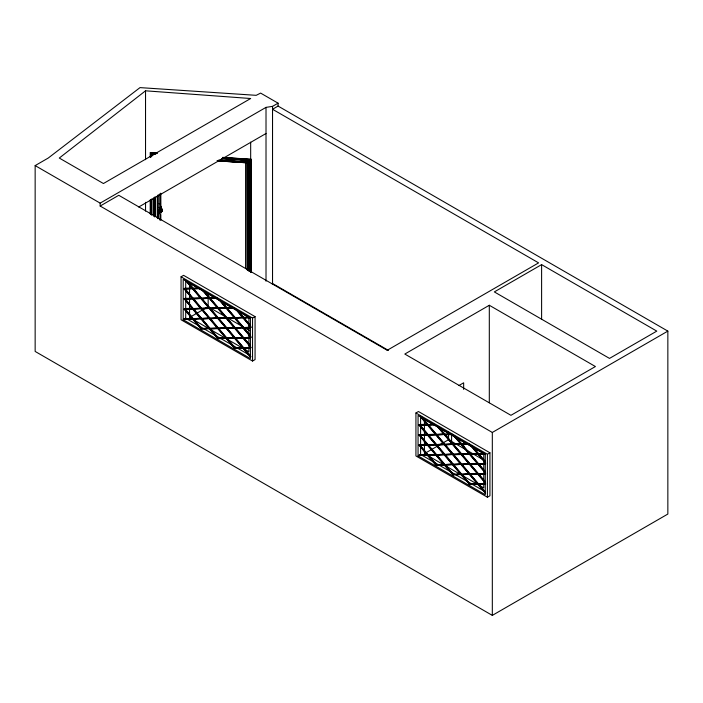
<?xml version="1.0" encoding="UTF-8"?>
<svg xmlns="http://www.w3.org/2000/svg" width="703" height="703" viewBox="0 0 703 703"><rect width="100%" height="100%" fill="white"/><g stroke="black" fill="none" stroke-linecap="round" stroke-linejoin="round"><path stroke-width="1.05" d="M160.592 207.394L160.662 206.304L160.706 206.823M160.706 211.383L160.636 212.482L160.565 193.914M160.785 207.411L160.864 206.313M160.899 211.401L160.829 212.491M161.602 209.485L161.62 209.072M161.611 209.406L161.637 209.055M150.354 157.05L150.38 152.516L156.954 152.955M157.534 218.659L159.783 207.49L159.783 193.861M158.316 218.712L160.565 207.543L159.001 207.438M159.59 219.969L160.565 215.144L160.565 219.468M217.693 160.908L247.228 162.824L217.702 160.838M251.103 272.421L251.129 159.282L222.658 157.367M161.602 209.099L161.224 211.55L161.593 209.766M162.402 209.125L162.006 211.603L162.428 209.195M272.325 283.95L272.536 283.494L388.46 350.419M247.887 270.084L248.062 162.147M250.04 271.209L250.04 160.363L250.813 159.686L250.813 272.43M247.21 162.894L247.5 269.978M145.539 90.81L59.289 158.052L103.429 183.527L250.672 98.517L145.539 90.81L145.539 159.678M161.163 211.418L161.962 211.462M35.15 165.6L48.226 158.052L140.002 87.611L256.208 95.327L260.62 93.095L278.072 103.174L278.072 106.074L667.85 331.113L667.85 514.051L492.32 615.389L35.15 351.438L35.15 165.6L100.16 203.132L266.015 107.374L272.536 106.364L278.072 103.174M100.16 203.132L100.16 206.032L118.763 195.293L387.371 350.366M278.072 106.074L272.536 109.264L538.595 262.878L387.212 350.279M138.719 207.007L266.015 133.508M181.058 276.797L183.58 275.339L255.066 316.614L255.066 359.584L252.544 361.043L181.058 319.768L181.058 276.797L252.544 318.072L255.066 316.614M193.764 299.452L201.137 308.142L200.645 308.432L184.204 289.047L184.696 288.327L192.736 288.142L188.044 282.606M184.204 289.047L184.696 288.327M185.047 288.748L193.097 298.23L192.604 298.52L184.555 289.038L193.097 288.564L201.137 298.046L184.204 298.713L192.244 308.626L184.204 309.25L192.244 318.731L192.736 318.45L184.696 308.538L192.736 308.345L184.696 298.432L201.137 298.046M184.204 288.617L192.736 288.142M185.9 280.515L192.604 288.415L198.123 288.01M184.555 289.038L193.097 288.564M205.522 293.098L209.547 297.844L201.005 298.318L192.965 288.836L198.483 288.432M184.204 298.713L184.696 298.432M184.204 299.144L184.696 298.863M184.555 299.135L201.497 298.459L184.555 299.135L192.604 308.617L200.645 308.432M192.244 298.529L192.736 298.239M192.604 298.951L193.097 298.661L185.364 289.548M201.005 298.318L209.547 297.844M201.366 298.74L209.898 298.265L217.948 307.747L209.406 308.222L201.366 298.74L209.898 298.265M184.204 308.819L184.696 308.538M184.204 309.25L184.696 308.969M193.097 308.766L201.137 318.248L192.604 318.723L184.555 309.241L192.095 308.793M202.701 290.216L209.406 298.116L215.935 297.685M222.324 302.8L226.348 307.545L217.807 308.019L209.766 298.538L217.297 298.09M192.604 308.617L201.137 308.142M192.965 309.039L201.497 308.564L192.965 309.039L201.005 318.521L209.547 318.046L202.165 309.355M201.497 308.134L193.457 298.652L192.965 298.942L201.005 308.424L209.547 307.94L202.165 299.25M201.366 308.837L209.898 308.362L201.366 308.837L209.406 318.318L217.948 317.844L210.575 309.153M184.555 319.347L193.097 318.863L192.604 319.153L184.204 318.925L192.736 318.45M183.193 319.724L250.409 358.53L250.409 318.116L183.193 279.311L183.193 319.724L185.715 318.266L250.092 355.428M220.637 301.148L189.555 283.204L189.555 317.466L208.158 306.719L249.609 330.647M201.005 308.424L209.547 307.94M209.406 308.222L217.948 307.747M209.766 308.643L218.299 308.169L209.766 308.643L217.807 318.125L226.348 317.642L218.976 308.951M192.604 318.723L201.137 318.248M192.965 319.144L201.497 318.67L209.547 328.152L201.005 328.626L192.965 319.144L201.497 318.67M217.807 308.019L226.348 307.545M218.167 308.441L226.709 307.967L234.749 317.448L226.217 317.923L218.167 308.441L226.709 307.967M201.005 318.521L209.547 318.046M201.366 318.942L209.898 318.468L217.948 327.95L209.406 328.424L201.366 318.942L209.898 318.468M219.512 299.917L226.217 307.817L232.737 307.396M238.458 311.719L243.15 317.246L234.617 317.721L226.568 308.239L234.099 307.791M209.406 318.318L217.948 317.844M209.766 318.74L218.299 318.266L209.766 318.74L217.807 328.222L226.348 327.747L218.976 319.057M217.807 318.125L226.348 317.642M200.645 328.635L209.898 328.573L201.366 329.048L192.604 319.153M218.167 318.547L226.709 318.064L218.167 318.547L226.217 328.02L234.749 327.545L227.377 318.854M201.005 328.626L209.547 328.152M201.366 329.048L201.858 328.758M226.217 317.923L234.749 317.448M226.568 318.345L235.11 317.87L243.15 327.352L234.617 327.826L226.568 318.345L235.11 317.87M218.299 328.371L226.348 337.853L217.807 338.328L209.766 328.846L217.297 328.398M234.617 317.721L243.15 317.246M251.059 327.431L243.018 327.624L234.969 318.143L243.51 317.668L250.883 326.359M217.807 328.222L226.348 327.747M218.167 328.644L226.709 328.169L218.167 328.644L226.217 338.125L234.749 337.651L227.377 328.96M236.313 309.619L243.018 317.519L248.537 317.115M234.969 318.143L243.51 317.668M250.751 326.631L243.379 317.941L250.909 317.492M226.217 328.02L234.749 327.545M226.568 328.442L235.11 327.967L226.568 328.442L234.617 337.923L243.15 337.449L235.777 328.758M234.617 327.826L243.15 327.352M209.406 328.855L217.455 338.336L226.709 338.275L234.749 347.757L243.51 347.976L250.883 356.667M234.969 328.248L243.51 327.765L234.969 328.248L243.018 337.73L251.059 337.537M217.807 338.328L226.348 337.853M217.455 338.336L218.659 338.459M243.018 327.624L250.549 327.176M250.751 336.737L243.379 328.046L250.909 327.589M226.217 338.125L234.749 337.651M218.167 338.749L226.709 338.275M226.568 338.547L235.11 338.073L243.15 347.554L234.617 348.029L226.568 338.547L235.11 338.073M234.617 337.923L242.148 337.475M234.969 338.345L243.51 337.871L234.969 338.345L243.018 347.827L251.059 347.634M243.018 337.73L250.549 337.273M250.751 346.843L243.379 338.152L250.909 337.695M226.217 338.556L234.257 348.038L234.749 347.757M234.617 348.029L243.15 347.554M234.257 348.038L235.461 348.17M243.018 347.827L250.549 347.379M234.969 348.451L243.51 347.976M250.751 356.939L243.379 348.249L250.909 347.8M541.609 264.618L494.332 291.912L609.51 358.407L656.787 331.113L541.609 264.618L541.609 319.39M489.306 305.269L404.814 354.048L510.932 415.315L595.423 366.535L489.306 305.269L489.306 402.757M458.91 385.534L463.655 382.801L463.655 389.357M415.93 412.977L418.452 411.519L489.938 452.794L489.938 495.773L487.416 497.232L415.93 455.957L415.93 412.977L487.416 454.252L489.938 452.794M419.568 424.515L436.018 444.331L435.517 444.612L419.076 425.227L419.568 424.515L426.607 424.348M419.076 425.227L419.568 424.946M419.928 424.937L427.969 434.419L427.477 434.7L419.427 425.218L426.967 424.77M420.772 416.694L427.477 424.603L432.995 424.199M437.714 426.123L444.419 434.023L435.878 434.498L427.837 425.016L434.357 424.594M420.236 435.834L427.609 444.524L427.116 444.814L419.076 434.902L435.008 434.252M419.076 435.333L419.568 434.621M435.517 444.612L427.477 444.806L419.427 435.324L435.368 434.674M427.116 434.709L427.609 434.428M427.477 435.131L427.969 434.849M435.878 434.498L444.419 434.023M436.238 434.92L444.771 434.445L452.82 443.927L444.278 444.401L436.238 434.92L444.771 434.445M443.769 464.78L436.018 464.534L427.969 455.052L419.076 455.324L427.116 454.911L419.076 445.008L427.609 444.524M419.076 445.43L419.568 444.718M419.427 445.421L427.969 444.946L419.427 445.421L427.477 454.903L436.018 454.428L428.637 445.737M437.574 426.405L444.278 434.305L450.808 433.874M454.516 435.825L461.221 443.725L452.688 444.199L444.639 434.726L452.17 434.269M427.477 444.806L436.018 444.331M427.837 445.227L436.37 444.753L427.837 445.227L435.878 454.709L444.419 454.226L437.046 445.535M436.37 444.322L428.329 434.841L427.837 435.122L435.878 444.604L444.419 444.129L436.37 434.647M436.238 445.025L444.771 444.551L452.82 454.033L444.278 454.507L436.238 445.025L444.771 444.551M419.076 455.105L426.607 454.656M418.065 455.904L485.281 494.71L485.281 454.305L418.065 415.499L418.065 455.904L420.587 454.446L484.965 491.617M419.427 455.526L426.967 455.078M424.427 453.646L483.769 487.908L483.769 453.646L424.427 419.383L424.427 453.646L448.567 439.709L483.418 459.832M435.878 444.604L444.419 444.129M444.278 444.401L452.82 443.927M444.639 444.823L453.18 444.349L461.221 453.83L452.688 454.305L444.639 444.823L453.18 444.349M427.477 454.903L436.018 454.428M427.837 455.324L436.37 454.85L444.419 464.332L435.878 464.806L427.837 455.324L436.37 454.85M452.688 444.199L461.221 443.725M453.04 444.621L461.581 444.147L453.04 444.621L461.089 454.103L469.622 453.628L462.249 444.937M435.878 454.709L444.419 454.226M436.238 455.131L444.771 454.648L436.238 455.131L444.278 464.604L452.82 464.129L445.447 455.439M453.707 435.315L461.089 444.006L466.607 443.602M472.662 447.108L478.022 453.426L469.49 453.91L461.44 444.428L468.98 443.971M444.278 454.507L452.82 454.033M444.639 454.929L453.18 454.454L444.639 454.929L452.688 464.411L461.221 463.936L453.848 455.245M427.477 455.333L435.517 464.815L436.018 464.534M461.581 454.252L469.622 463.734L461.089 464.208L453.04 454.727L460.57 454.279M100.16 206.032L492.32 432.45L667.85 331.113M435.517 464.815L436.73 464.947M461.089 454.103L469.622 453.628M461.44 454.525L469.982 454.05L461.44 454.525L469.49 464.006L478.022 463.532L470.65 454.841M444.278 464.604L452.82 464.129M444.639 465.026L453.18 464.551L444.639 465.026L452.688 474.507L461.221 474.033L453.848 465.342M469.49 453.91L478.022 453.426M469.85 454.323L478.383 453.848L469.85 454.323L477.891 463.804L484.929 463.637M452.688 464.411L461.221 463.936M453.04 464.832L461.581 464.349L453.04 464.832L461.089 474.314L469.622 473.831L462.249 465.14M470.518 445.017L477.891 453.707L483.409 453.303M485.624 462.82L478.251 454.129L483.769 453.725M461.089 464.208L469.622 463.734M461.44 464.63L469.982 464.156L478.022 473.637L469.49 474.112L461.44 464.63L469.982 464.156M469.49 464.006L478.022 463.532M452.328 474.516L461.581 474.455L453.04 474.929L444.278 465.035L436.238 465.228M484.929 473.743L477.891 473.91L469.85 464.428L478.383 463.954L484.42 471.063M452.688 474.507L461.221 474.033M453.04 474.929L453.532 474.648M477.891 463.804L485.421 463.356M469.85 464.428L478.383 463.954M485.624 472.917L478.251 464.226L485.782 463.778M461.089 474.314L469.622 473.831M461.44 474.727L469.982 474.253L461.44 474.727L469.49 484.209L478.022 483.734L470.65 475.043M469.49 474.112L478.022 473.637M469.85 474.534L478.383 474.059L469.85 474.534L477.891 484.015L484.929 483.849M477.891 473.91L485.421 473.462M485.624 483.023L478.251 474.332L485.782 473.875M469.129 484.218L478.383 484.156L469.85 484.631L461.089 474.736M469.49 484.209L478.022 483.734M469.85 484.631L470.342 484.349M477.891 484.015L485.421 483.559M485.624 493.128L478.251 484.437L485.782 483.98M192.604 288.415L199.643 288.248M192.965 288.836L201.005 288.643M209.406 298.116L216.445 297.949M209.766 298.538L216.805 298.371M226.217 307.817L233.255 307.65M184.555 309.241L192.604 309.048L200.645 318.529M226.568 308.239L233.607 308.072M184.204 318.925L192.244 318.731M243.018 317.519L249.055 317.378M243.379 317.941L250.417 317.774M209.406 328.424L217.455 328.231L209.406 318.749M209.766 328.846L217.807 328.653L225.856 338.134M243.379 328.046L250.417 327.879M243.379 338.152L250.417 337.976M243.379 348.249L250.417 348.082M419.076 424.797L427.116 424.612L420.412 416.703M427.477 424.603L434.516 424.427M419.427 425.218L427.477 425.025L435.517 434.507L419.076 434.902M427.837 425.016L434.876 424.849M444.278 434.305L451.317 434.138M419.427 435.324L435.878 434.929L443.927 444.41M444.639 434.726L451.678 434.551M419.076 445.008L427.116 444.814M461.089 444.006L468.128 443.839M461.44 444.428L469.49 444.234M452.688 454.305L460.729 454.112L452.688 444.63M477.891 453.707L484.929 453.54M453.04 454.727L461.089 454.533L469.129 464.015M478.251 454.129L485.29 453.962M435.878 464.806L443.927 464.613L435.878 455.14M478.251 464.226L485.29 464.059M478.251 474.332L485.29 474.165M478.251 484.437L485.29 484.262M150.354 152.656L156.927 153.096M223.73 157.586L251.103 159.423M150.644 157.34L150.644 152.964L157.182 153.403M222.5 157.788L250.813 159.686M155.591 153.825L151.242 153.535L150.644 152.964M223.036 158.36L250.233 160.187L250.233 271.323M151.242 156.804L151.242 153.535L155.82 154.036M222.649 158.518L250.04 160.363M151.822 156.338L151.822 154.15L154.001 154.291M221.383 158.816L249.644 160.715L249.644 271.226M218.695 160.161L248.08 162.129A11.837 3.559 -52.7 0 1 249.644 160.715M218.624 160.346L247.887 162.305M219.283 160.565L247.614 162.463M217.051 160.618L247.5 162.665M159.001 203.633L160.565 203.738M222.473 160.337L248.554 162.244L248.554 271.138M158.263 215.03L158.237 194.608M222.526 302.237L248.897 317.466L248.897 351.728L189.555 317.466M472.346 446.308L478.383 453.417M478.743 453.839L485.448 461.739M479.051 454.639L485.088 461.748M470.158 445.025L477.53 453.716M477.891 454.138L485.263 462.829M455.544 436.607L461.581 443.716M461.933 444.138L469.982 453.62M470.342 454.041L478.383 463.523M478.743 463.945L485.448 471.845M452.688 434.533L460.729 444.015M461.089 444.437L469.129 453.918M469.49 454.331L477.53 463.813M477.891 464.235L485.263 472.926M438.742 426.906L444.771 434.015M445.131 434.436L453.18 443.918M453.532 444.34L461.581 453.822M461.933 454.243L469.982 463.725M470.342 464.147L478.383 473.629M478.743 474.05L485.448 481.95M479.051 474.841L484.42 481.168M436.545 425.623L443.927 434.313M444.278 434.735L452.328 444.208M469.49 464.437L477.53 473.919M477.891 474.34L485.263 483.031M421.932 417.204L427.969 424.313M428.329 424.735L436.37 434.217M436.73 434.639L444.771 444.12M445.131 444.542L453.18 454.024M453.532 454.446L461.581 463.927M461.933 464.34L469.982 473.822M470.342 474.244L478.383 483.726M478.743 484.147L485.448 492.047M420.904 416.422L422.248 418.004M423.593 419.586L427.609 424.322M427.969 424.744L436.018 434.226M479.051 484.947L485.088 492.056M444.278 444.832L452.328 454.314M452.688 454.736L460.729 464.217M461.089 464.639L469.129 474.121M469.49 474.543L477.53 484.024M477.891 484.446L485.263 493.137M436.73 444.744L444.771 454.217M445.131 454.639L453.18 464.121M453.532 464.542L461.581 474.024M461.933 474.446L469.982 483.928M462.249 475.246L469.622 483.936M435.878 445.034L443.927 454.516M444.278 454.938L452.328 464.419M452.688 464.841L460.729 474.323M419.928 435.034L427.969 444.516M428.329 444.937L436.37 454.419M436.73 454.841L444.771 464.323M445.131 464.745L453.18 474.226M444.771 464.753L452.82 474.235M427.477 445.236L435.517 454.718M419.928 445.14L427.969 454.621M428.329 455.043L436.37 464.525M419.568 445.148L427.609 454.63M236.806 309.338L243.51 317.238M243.871 317.659L250.576 325.559M234.617 308.046L242.658 317.528M243.018 317.949L250.391 326.64M220.672 300.427L226.709 307.536M227.06 307.958L235.11 317.44M235.461 317.861L243.51 327.343M243.871 327.765L250.576 335.665M244.178 328.556L250.883 336.456M218.484 299.135L225.856 307.826M226.217 308.248L234.257 317.73M234.617 318.151L242.658 327.633M243.018 328.055L250.391 336.746M204.538 291.517L209.898 297.835M210.259 298.257L218.299 307.738M218.659 308.16L226.709 317.633M227.06 318.055L235.11 327.536M235.461 327.958L243.51 337.44M243.871 337.862L250.576 345.762M244.178 338.661L250.215 345.771M201.673 289.434L209.055 298.125M209.406 298.547L217.455 308.028M217.807 308.45L225.856 317.932M226.217 318.354L234.257 327.835M234.617 328.257L242.658 337.739M243.018 338.152L250.391 346.843M187.736 281.806L193.097 288.133M193.457 288.555L201.497 298.037M201.858 298.45L209.898 307.932M210.259 308.353L218.299 317.835M218.659 318.257L226.709 327.739M227.06 328.16L235.11 337.642M235.461 338.064L243.51 347.546M243.871 347.967L250.576 355.867M184.871 279.732L192.244 288.423M192.604 288.845L200.645 298.327M201.005 298.749L209.055 308.23M209.406 308.652L217.455 318.134M217.807 318.556L225.856 328.029M226.217 328.45L234.257 337.932M234.617 338.354L242.658 347.836M243.018 348.257L250.391 356.948M201.858 308.555L209.898 318.037M210.259 318.459L218.299 327.941M218.659 328.363L226.709 337.844M227.06 338.266L235.11 347.748M201.005 308.845L209.055 318.327M185.047 298.854L193.097 308.336M193.457 308.758L201.497 318.239M201.858 318.661L209.898 328.143M210.259 328.565L218.299 338.038M210.575 329.356L217.948 338.046M201.005 318.951L209.055 328.433M185.047 308.96L193.097 318.441M193.457 318.863L201.497 328.336M193.764 319.654L201.137 328.345M160.873 206.322L160.82 212.491M492.32 432.45L492.32 615.389M487.416 454.252L487.416 497.232M463.655 441.809L463.655 448.373M451.59 433.751L451.59 441.405M448.567 432.213L448.567 439.709M420.587 416.22L420.587 454.446M272.536 106.364L272.536 284.539M266.015 107.374L266.015 281.182M252.544 318.072L252.544 361.043M251.129 159.282L251.129 271.182M250.672 142.155L250.672 272.325M248.08 162.129L248.08 270.075M247.746 162.428L247.632 270.066M247.359 162.78L247.359 269.504M247.228 162.824L247.21 269.952M245.575 162.507L245.575 268.476M208.158 293.872L208.158 306.719M185.715 280.04L185.715 318.266M160.732 193.167L160.732 220.478M157.498 195.706L157.498 218.44M157.323 195.909L157.323 217.763M155.196 196.884L155.196 216.489M154.994 197.868L154.976 216.506M154.809 197.701L154.809 216.278M154.695 197.183L154.695 216.849M154.291 198.097L154.291 216.665M153.895 197.815L153.975 215.513M153.579 198.431L153.579 215.847M153.386 198.299L153.386 215.742M151.822 199.011L151.822 214.327M151.435 153.737L151.435 155.934M151.435 199.837L151.435 215.197M151.242 199.301L151.242 214.556M150.644 200.03L150.644 214.257M150.38 152.516L150.38 156.901M150.38 199.687L150.38 213.949M150.354 199.828L150.354 214.09M145.539 202.315L145.539 211.058M151.822 154.15A11.837 5.264 57.9 0 1 152.876 155.205M160.873 209.266L160.829 209.81L160.873 209.266"/></g></svg>
